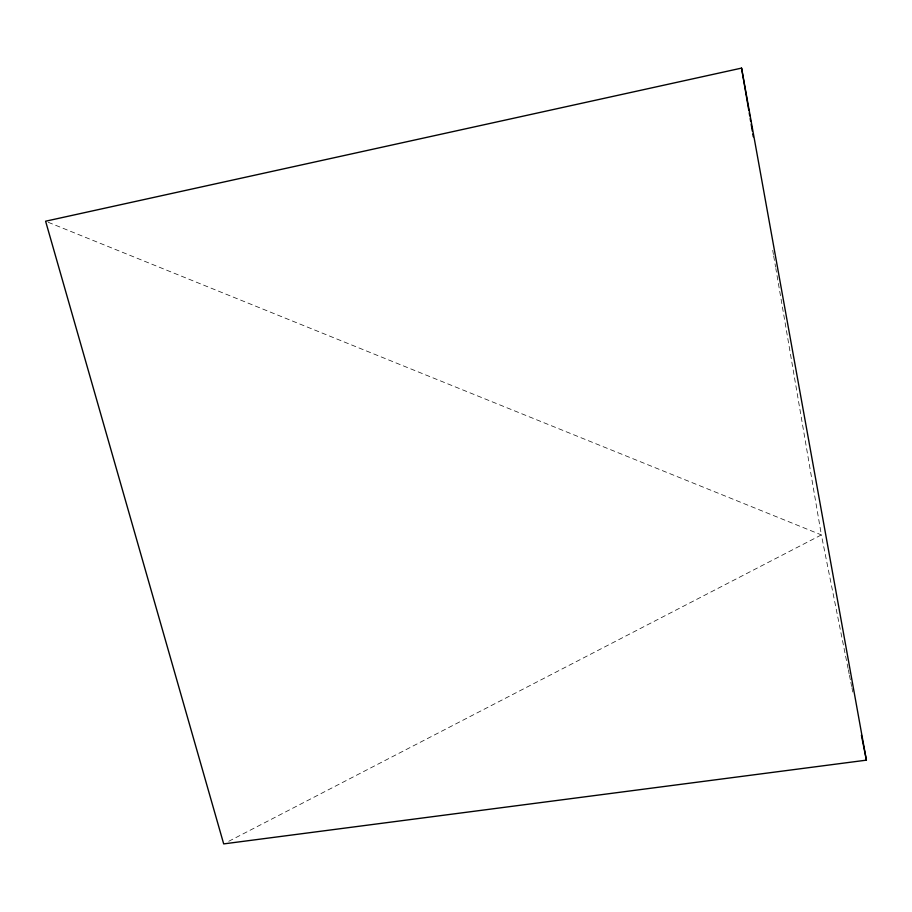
<?xml version="1.0" encoding="UTF-8"?>
<svg xmlns="http://www.w3.org/2000/svg" width="912" height="912" viewBox="0 0 912 912"><rect width="100%" height="100%" fill="white"/><g stroke="black" fill="none" stroke-linecap="round" stroke-linejoin="round"><path stroke-width="0.68" stroke-dasharray="4.56 3.42" d="M228.752 841.286L821.37 534.911L775.838 268.561M48.233 222.289L821.37 534.911L848.057 668.393M848.331 669.784L849.163 673.945M849.448 675.336L850.554 680.899M850.839 682.29L851.671 686.462M851.945 687.853L852.777 692.026M772.715 250.344L773.433 254.551M773.672 255.953L775.599 267.159"/><path stroke-width="1.37" d="M741.559 68.104L45.6 221.217L223.691 843.896L866.4 760.152L741.559 68.104L748.752 110.158M861.395 735.129L866.4 760.152M749.231 112.963L749.71 115.767M750.188 118.571L750.667 121.376M751.146 124.18L752.343 131.18M752.822 133.984L753.301 136.789"/></g></svg>
